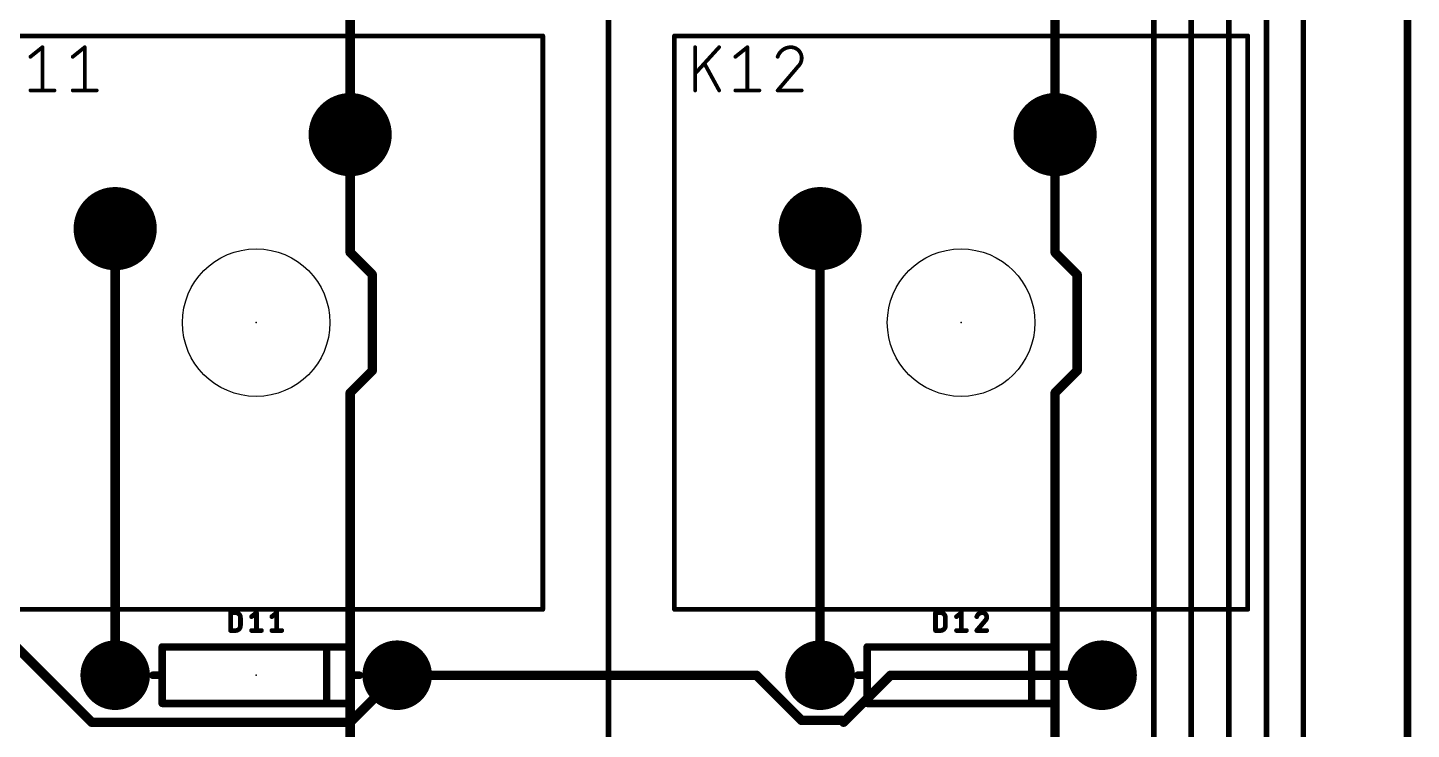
# Model space of a CAD drawing. Extents: x -5 to 151, y -26 to 100.
# Drawn here: x 82.09 to 119.48, y 46.8 to 65.75 of the extents above; entities that cross this region are included whole.
import ezdxf

# ---------------------------------------------------------------- set-up
doc = ezdxf.new("R2010")
doc.units = 0
for name, color, linetype in [('1', 12, 'CONTINUOUS'), ('16', 132, 'CONTINUOUS'), ('17', 110, 'CONTINUOUS'), ('20', 31, 'CONTINUOUS'), ('21', 253, 'CONTINUOUS'), ('23', 53, 'CONTINUOUS'), ('25', 253, 'CONTINUOUS'), ('51', 253, 'CONTINUOUS')]:
    doc.layers.add(name, color=color, linetype=linetype)

# ---------------------------------------------------------------- blocks, each defined once
blk = doc.blocks.new('ROUNDP')
at = {"const_width": 0.5}
blk.add_lwpolyline([(0, -0.25, 1), (0, 0.25, 1), (0, -0.25)], format="xyb", dxfattribs=at)

msp = doc.modelspace()

# ---------------------------------------------------------------- linework, layer by layer
at = {"layer": '1'}
for points, const_width in [([(119.38, 4.445), (119.38, 94.615)], 0.1524), ([(97.79, 42.545), (97.79, 85.09)], 0.1524), ([(90.805, 74.9387), (90.805, 62.865)], 0.254), ([(109.855, 74.9387), (109.855, 62.865)], 0.254), ([(90.805, 62.865), (90.805, 59.6813)], 0.254), ([(109.855, 62.865), (109.855, 59.6813)], 0.254), ([(90.805, 59.6813), (91.4019, 59.0844)], 0.254), ([(109.855, 59.6813), (110.4519, 59.0844)], 0.254), ([(91.4019, 59.0844), (91.4019, 56.4856)], 0.254), ([(110.4519, 59.0844), (110.4519, 56.4856)], 0.254), ([(91.4019, 56.4856), (90.805, 55.8888)], 0.254), ([(110.4519, 56.4856), (109.855, 55.8888)], 0.254), ([(90.805, 55.8888), (90.805, 43.815)], 0.254), ([(109.855, 55.8888), (109.855, 43.815)], 0.254)]:
    msp.add_lwpolyline(points, dxfattribs=dict(at, const_width=const_width))
at = {"layer": '1', "const_width": 0.127}
for points in [[(90.8685, 62.865, 1), (90.7415, 62.865)], [(90.7415, 62.865, 1), (90.8685, 62.865)], [(109.9185, 62.865, 1), (109.7915, 62.865)], [(109.7915, 62.865, 1), (109.9185, 62.865)], [(90.8499, 59.7262, 1), (90.7601, 59.6363)], [(90.7415, 59.6813, 1), (90.8685, 59.6813)], [(109.8999, 59.7262, 1), (109.8101, 59.6363)], [(109.7915, 59.6813, 1), (109.9185, 59.6813)], [(91.4654, 59.0844, 1), (91.3384, 59.0844)], [(91.357, 59.0394, 1), (91.4468, 59.1293)], [(110.5154, 59.0844, 1), (110.3884, 59.0844)], [(110.407, 59.0394, 1), (110.4968, 59.1293)], [(91.3384, 56.4856, 1), (91.4654, 56.4856)], [(91.4468, 56.4407, 1), (91.357, 56.5306)], [(110.3884, 56.4856, 1), (110.5154, 56.4856)], [(110.4968, 56.4407, 1), (110.407, 56.5306)], [(90.8685, 55.8888, 1), (90.7415, 55.8888)], [(90.7601, 55.9337, 1), (90.8499, 55.8438)], [(109.9185, 55.8888, 1), (109.7915, 55.8888)], [(109.8101, 55.9337, 1), (109.8999, 55.8438)]]:
    msp.add_lwpolyline(points, format="xyb", dxfattribs=at)
at = {"layer": '16'}
for points, const_width in [([(119.38, 4.445), (119.38, 94.615)], 0.1524), ([(112.522, 23.114), (112.522, 79.883)], 0.1524), ([(113.5304, 23.1216), (113.5304, 79.8754)], 0.1524), ([(114.554, 74.041), (114.554, 23.114)], 0.1524), ([(115.57, 23.114), (115.57, 74.295)], 0.1524), ([(116.5634, 74.2724), (116.5634, 46.355)], 0.1524), ([(84.455, 60.325), (84.455, 48.26)], 0.254), ([(103.505, 60.325), (103.505, 48.26)], 0.254), ([(80.01, 50.8), (83.82, 46.99)], 0.254), ([(90.805, 46.99), (92.075, 48.26)], 0.254), ([(92.075, 48.26), (101.7808, 48.26)], 0.254), ([(101.7808, 48.26), (103, 47.0408)], 0.254), ([(104.14, 46.99), (105.41, 48.26)], 0.254), ([(105.41, 48.26), (111.125, 48.26)], 0.254), ([(83.82, 46.99), (90.805, 46.99)], 0.254), ([(103, 47.0408), (104.0892, 47.0408)], 0.254), ([(104.0892, 47.0408), (104.14, 46.99)], 0.254)]:
    msp.add_lwpolyline(points, dxfattribs=dict(at, const_width=const_width))
at = {"layer": '16', "const_width": 0.127}
for points in [[(84.5185, 60.325, 1), (84.3915, 60.325)], [(103.5685, 60.325, 1), (103.4415, 60.325)], [(84.3915, 48.26, 1), (84.5185, 48.26)], [(92.075, 48.3235, 1), (92.075, 48.1965)], [(92.1199, 48.2151, 1), (92.0301, 48.3049)], [(101.8257, 48.3049, 1), (101.7359, 48.2151)], [(101.7808, 48.1965, 1), (101.7808, 48.3235)], [(103.4415, 48.26, 1), (103.5685, 48.26)], [(105.41, 48.3235, 1), (105.41, 48.1965)], [(105.4549, 48.2151, 1), (105.3651, 48.3049)], [(111.125, 48.1965, 1), (111.125, 48.3235)], [(83.82, 47.0535, 1), (83.82, 46.9265)], [(90.805, 46.9265, 1), (90.805, 47.0535)], [(103, 47.1043, 1), (103, 46.9773)], [(102.9551, 46.9959, 1), (103.0449, 47.0857)], [(104.1341, 47.0857, 1), (104.0443, 46.9959)], [(104.0892, 46.9773, 1), (104.0892, 47.1043)], [(83.7751, 46.9451, 1), (83.8649, 47.0349)], [(90.7601, 47.0349, 1), (90.8499, 46.9451)], [(104.0951, 47.0349, 1), (104.1849, 46.9451)], [(104.0951, 46.9451, 1), (104.1849, 47.0349)]]:
    msp.add_lwpolyline(points, format="xyb", dxfattribs=at)
at = {"layer": '20'}
for centre in [(88.265, 57.785), (107.315, 57.785)]:
    msp.add_circle(centre, 1.9939, dxfattribs=at)
at = {"layer": '21', "const_width": 0.2032}
for points in [[(119.38, 4.445), (119.38, 94.615)], [(85.725, 49.022), (90.805, 49.022)], [(85.725, 48.26), (85.725, 49.022)], [(90.17, 48.895), (90.17, 47.625)], [(90.805, 49.022), (90.805, 48.26)], [(104.775, 49.022), (109.855, 49.022)], [(104.775, 48.26), (104.775, 49.022)], [(109.22, 48.895), (109.22, 47.625)], [(109.855, 49.022), (109.855, 48.26)], [(85.725, 48.26), (85.471, 48.26)], [(85.725, 47.498), (85.725, 48.26)], [(90.805, 48.26), (90.805, 47.498)], [(90.805, 48.26), (91.059, 48.26)], [(104.775, 48.26), (104.521, 48.26)], [(104.775, 47.498), (104.775, 48.26)], [(109.855, 48.26), (109.855, 47.498)], [(109.855, 48.26), (110.109, 48.26)], [(90.805, 47.498), (85.725, 47.498)], [(109.855, 47.498), (104.775, 47.498)]]:
    msp.add_lwpolyline(points, dxfattribs=at)
at = {"layer": '21', "const_width": 0.1016}
for points in [[(85.725, 49.0728, 1), (85.725, 48.9712)], [(85.7758, 49.022, 1), (85.6742, 49.022)], [(90.2208, 48.895, 1), (90.1192, 48.895)], [(90.8558, 49.022, 1), (90.7542, 49.022)], [(90.805, 48.9712, 1), (90.805, 49.0728)], [(104.775, 49.0728, 1), (104.775, 48.9712)], [(104.8258, 49.022, 1), (104.7242, 49.022)], [(109.2708, 48.895, 1), (109.1692, 48.895)], [(109.9058, 49.022, 1), (109.8042, 49.022)], [(109.855, 48.9712, 1), (109.855, 49.0728)], [(85.471, 48.3108, 1), (85.471, 48.2092)], [(85.7758, 48.26, 1), (85.6742, 48.26)], [(85.6742, 48.26, 1), (85.7758, 48.26)], [(85.725, 48.2092, 1), (85.725, 48.3108)], [(90.8558, 48.26, 1), (90.7542, 48.26)], [(90.805, 48.3108, 1), (90.805, 48.2092)], [(90.7542, 48.26, 1), (90.8558, 48.26)], [(91.059, 48.2092, 1), (91.059, 48.3108)], [(104.521, 48.3108, 1), (104.521, 48.2092)], [(104.8258, 48.26, 1), (104.7242, 48.26)], [(104.7242, 48.26, 1), (104.8258, 48.26)], [(104.775, 48.2092, 1), (104.775, 48.3108)], [(109.9058, 48.26, 1), (109.8042, 48.26)], [(109.855, 48.3108, 1), (109.855, 48.2092)], [(109.8042, 48.26, 1), (109.9058, 48.26)], [(110.109, 48.2092, 1), (110.109, 48.3108)], [(85.725, 47.5488, 1), (85.725, 47.4472)], [(85.6742, 47.498, 1), (85.7758, 47.498)], [(90.1192, 47.625, 1), (90.2208, 47.625)], [(90.7542, 47.498, 1), (90.8558, 47.498)], [(90.805, 47.4472, 1), (90.805, 47.5488)], [(104.775, 47.5488, 1), (104.775, 47.4472)], [(104.7242, 47.498, 1), (104.8258, 47.498)], [(109.1692, 47.625, 1), (109.2708, 47.625)], [(109.8042, 47.498, 1), (109.9058, 47.498)], [(109.855, 47.4472, 1), (109.855, 47.5488)]]:
    msp.add_lwpolyline(points, format="xyb", dxfattribs=at)
at = {"layer": '23'}
for p in [(88.265, 57.785), (107.315, 57.785), (88.265, 48.26), (107.315, 48.26)]:
    msp.add_point(p, dxfattribs=at)
at = {"layer": '25'}
for points, const_width in [([(82.1648, 64.9676), (82.4893, 65.2272)], 0.1016), ([(82.4893, 65.2272), (82.4893, 64.0588)], 0.1016), ([(83.3078, 64.9676), (83.6323, 65.2272)], 0.1016), ([(83.6323, 65.2272), (83.6323, 64.0588)], 0.1016), ([(100.1268, 64.0588), (100.1268, 65.2272)], 0.1016), ([(100.7759, 65.2272), (100.1268, 64.5132)], 0.1016), ([(101.2148, 64.9676), (101.5393, 65.2272)], 0.1016), ([(101.5393, 65.2272), (101.5393, 64.0588)], 0.1016), ([(100.7759, 64.0588), (100.3864, 64.7728)], 0.1016), ([(102.9095, 64.7079), (102.3578, 64.0588)], 0.1016), ([(82.1648, 64.0588), (82.8139, 64.0588)], 0.1016), ([(83.3078, 64.0588), (83.9569, 64.0588)], 0.1016), ([(101.2148, 64.0588), (101.8639, 64.0588)], 0.1016), ([(102.3578, 64.0588), (103.0069, 64.0588)], 0.1016), ([(87.5732, 49.4665), (87.5732, 49.9491)], 0.127), ([(87.5732, 49.9491), (87.7072, 49.9491)], 0.127), ([(87.8413, 49.815), (87.8413, 49.6006)], 0.127), ([(88.1401, 49.8419), (88.2741, 49.9491)], 0.127), ([(88.2741, 49.9491), (88.2741, 49.4665)], 0.127), ([(88.6887, 49.8419), (88.8228, 49.9491)], 0.127), ([(88.8228, 49.9491), (88.8228, 49.4665)], 0.127), ([(106.6232, 49.4665), (106.6232, 49.9491)], 0.127), ([(106.6232, 49.9491), (106.7572, 49.9491)], 0.127), ([(106.8913, 49.815), (106.8913, 49.6006)], 0.127), ([(107.1901, 49.8419), (107.3241, 49.9491)], 0.127), ([(107.3241, 49.9491), (107.3241, 49.4665)], 0.127), ([(107.9666, 49.7346), (107.7387, 49.4665)], 0.127), ([(87.7072, 49.4665), (87.5732, 49.4665)], 0.127), ([(88.1401, 49.4665), (88.4082, 49.4665)], 0.127), ([(88.6887, 49.4665), (88.9568, 49.4665)], 0.127), ([(106.7572, 49.4665), (106.6232, 49.4665)], 0.127), ([(107.1901, 49.4665), (107.4582, 49.4665)], 0.127), ([(107.7387, 49.4665), (108.0068, 49.4665)], 0.127)]:
    msp.add_lwpolyline(points, dxfattribs=dict(at, const_width=const_width))
for points, const_width in [([(82.5147, 65.2272, 1), (82.4639, 65.2272)], 0.0508), ([(82.5052, 65.2074, 1), (82.4734, 65.247)], 0.0508), ([(83.6577, 65.2272, 1), (83.6069, 65.2272)], 0.0508), ([(83.6482, 65.2074, 1), (83.6164, 65.247)], 0.0508), ([(100.1522, 65.2272, 1), (100.1014, 65.2272)], 0.0508), ([(100.7947, 65.2101, 1), (100.7571, 65.2443)], 0.0508), ([(101.5647, 65.2272, 1), (101.5139, 65.2272)], 0.0508), ([(101.5552, 65.2074, 1), (101.5234, 65.247)], 0.0508), ([(102.7148, 65.2272, 0.3252), (102.3578, 64.9676)], 0.1016), ([(103.0069, 64.9351, 0.4142), (102.7148, 65.2272)], 0.1016), ([(102.7148, 65.2526, 1), (102.7148, 65.2018)], 0.0508), ([(102.7148, 65.2018, 1), (102.7148, 65.2526)], 0.0508), ([(82.1489, 64.9874, 1), (82.1806, 64.9477)], 0.0508), ([(83.2919, 64.9874, 1), (83.3236, 64.9477)], 0.0508), ([(100.4087, 64.785, 1), (100.3641, 64.7607)], 0.0508), ([(101.1989, 64.9874, 1), (101.2306, 64.9477)], 0.0508), ([(102.3336, 64.9754, 1), (102.3819, 64.9597)], 0.0508), ([(102.9095, 64.7079, 0.2053), (103.0069, 64.9351)], 0.1016), ([(102.892, 64.7263, 1), (102.927, 64.6895)], 0.0508), ([(102.9289, 64.6915, 1), (102.8901, 64.7244)], 0.0508), ([(103.0323, 64.9351, 1), (102.9815, 64.9351)], 0.0508), ([(102.9815, 64.9351, 1), (103.0323, 64.9351)], 0.0508), ([(100.108, 64.5303, 1), (100.1456, 64.4961)], 0.0508), ([(82.1648, 64.0842, 1), (82.1648, 64.0334)], 0.0508), ([(82.4639, 64.0588, 1), (82.5147, 64.0588)], 0.0508), ([(82.8139, 64.0334, 1), (82.8139, 64.0842)], 0.0508), ([(83.3078, 64.0842, 1), (83.3078, 64.0334)], 0.0508), ([(83.6069, 64.0588, 1), (83.6577, 64.0588)], 0.0508), ([(83.9569, 64.0334, 1), (83.9569, 64.0842)], 0.0508), ([(100.1014, 64.0588, 1), (100.1522, 64.0588)], 0.0508), ([(100.7536, 64.0466, 1), (100.7982, 64.071)], 0.0508), ([(101.2148, 64.0842, 1), (101.2148, 64.0334)], 0.0508), ([(101.5139, 64.0588, 1), (101.5647, 64.0588)], 0.0508), ([(101.8639, 64.0334, 1), (101.8639, 64.0842)], 0.0508), ([(102.3384, 64.0753, 1), (102.3771, 64.0423)], 0.0508), ([(102.3578, 64.0842, 1), (102.3578, 64.0334)], 0.0508), ([(103.0069, 64.0334, 1), (103.0069, 64.0842)], 0.0508), ([(87.5732, 49.9809, 1), (87.5732, 49.9173)], 0.0635), ([(87.6049, 49.9491, 1), (87.5414, 49.9491)], 0.0635), ([(87.7072, 49.9809, 1), (87.7072, 49.9173)], 0.0635), ([(87.8413, 49.815, 0.4142), (87.7072, 49.9491)], 0.127), ([(87.7072, 49.9173, 1), (87.7072, 49.9809)], 0.0635), ([(87.873, 49.815, 1), (87.8095, 49.815)], 0.0635), ([(87.8095, 49.815, 1), (87.873, 49.815)], 0.0635), ([(88.1203, 49.8666, 1), (88.1599, 49.8171)], 0.0635), ([(88.3059, 49.9491, 1), (88.2424, 49.9491)], 0.0635), ([(88.294, 49.9243, 1), (88.2543, 49.9739)], 0.0635), ([(88.6689, 49.8666, 1), (88.7086, 49.8171)], 0.0635), ([(88.8545, 49.9491, 1), (88.791, 49.9491)], 0.0635), ([(88.8426, 49.9243, 1), (88.8029, 49.9739)], 0.0635), ([(106.6232, 49.9809, 1), (106.6232, 49.9173)], 0.0635), ([(106.6549, 49.9491, 1), (106.5914, 49.9491)], 0.0635), ([(106.7572, 49.9809, 1), (106.7572, 49.9173)], 0.0635), ([(106.8913, 49.815, 0.4142), (106.7572, 49.9491)], 0.127), ([(106.7572, 49.9173, 1), (106.7572, 49.9809)], 0.0635), ([(106.923, 49.815, 1), (106.8595, 49.815)], 0.0635), ([(106.8595, 49.815, 1), (106.923, 49.815)], 0.0635), ([(107.1703, 49.8666, 1), (107.2099, 49.8171)], 0.0635), ([(107.3559, 49.9491, 1), (107.2924, 49.9491)], 0.0635), ([(107.344, 49.9243, 1), (107.3043, 49.9739)], 0.0635), ([(107.8862, 49.9491, 0.3252), (107.7387, 49.8419)], 0.127), ([(107.7085, 49.8516, 1), (107.7689, 49.8321)], 0.0635), ([(108.0068, 49.8284, 0.4142), (107.8862, 49.9491)], 0.127), ([(107.8862, 49.9808, 1), (107.8862, 49.9173)], 0.0635), ([(107.8862, 49.9174, 1), (107.8862, 49.9808)], 0.0635), ([(107.9666, 49.7346, 0.2053), (108.0068, 49.8284)], 0.127), ([(107.9447, 49.7576, 1), (107.9885, 49.7116)], 0.0635), ([(107.9908, 49.714, 1), (107.9424, 49.7552)], 0.0635), ([(108.0386, 49.8284, 1), (107.9751, 49.8284)], 0.0635), ([(107.9751, 49.8284, 1), (108.0386, 49.8284)], 0.0635), ([(87.5414, 49.4665, 1), (87.6049, 49.4665)], 0.0635), ([(87.5732, 49.4983, 1), (87.5732, 49.4348)], 0.0635), ([(87.7072, 49.4665, 0.4142), (87.8413, 49.6006)], 0.127), ([(87.7072, 49.4982, 1), (87.7072, 49.4348)], 0.0635), ([(87.7072, 49.4348, 1), (87.7072, 49.4983)], 0.0635), ([(87.873, 49.6006, 1), (87.8095, 49.6006)], 0.0635), ([(87.8095, 49.6006, 1), (87.873, 49.6006)], 0.0635), ([(88.1401, 49.4983, 1), (88.1401, 49.4348)], 0.0635), ([(88.2424, 49.4665, 1), (88.3059, 49.4665)], 0.0635), ([(88.4082, 49.4348, 1), (88.4082, 49.4983)], 0.0635), ([(88.6887, 49.4983, 1), (88.6887, 49.4348)], 0.0635), ([(88.791, 49.4665, 1), (88.8545, 49.4665)], 0.0635), ([(88.9568, 49.4348, 1), (88.9568, 49.4983)], 0.0635), ([(106.5914, 49.4665, 1), (106.6549, 49.4665)], 0.0635), ([(106.6232, 49.4983, 1), (106.6232, 49.4348)], 0.0635), ([(106.7572, 49.4665, 0.4142), (106.8913, 49.6006)], 0.127), ([(106.7572, 49.4982, 1), (106.7572, 49.4348)], 0.0635), ([(106.7572, 49.4348, 1), (106.7572, 49.4983)], 0.0635), ([(106.923, 49.6006, 1), (106.8595, 49.6006)], 0.0635), ([(106.8595, 49.6006, 1), (106.923, 49.6006)], 0.0635), ([(107.1901, 49.4983, 1), (107.1901, 49.4348)], 0.0635), ([(107.2924, 49.4665, 1), (107.3559, 49.4665)], 0.0635), ([(107.4582, 49.4348, 1), (107.4582, 49.4983)], 0.0635), ([(107.7387, 49.4983, 1), (107.7387, 49.4348)], 0.0635), ([(107.7145, 49.4871, 1), (107.7629, 49.4459)], 0.0635), ([(108.0068, 49.4348, 1), (108.0068, 49.4983)], 0.0635)]:
    msp.add_lwpolyline(points, format="xyb", dxfattribs=dict(at, const_width=const_width))
at = {"layer": '51', "const_width": 0.127}
for points in [[(80.518, 65.532), (96.012, 65.532)], [(96.012, 65.532), (96.012, 50.038)], [(99.568, 50.038), (99.568, 65.532)], [(99.568, 65.532), (115.062, 65.532)], [(115.062, 65.532), (115.062, 50.038)], [(96.012, 50.038), (80.518, 50.038)], [(115.062, 50.038), (99.568, 50.038)]]:
    msp.add_lwpolyline(points, dxfattribs=at)
at = {"layer": '51', "const_width": 0.0635}
for points in [[(96.0438, 65.532, 1), (95.9802, 65.532)], [(96.012, 65.5002, 1), (96.012, 65.5637)], [(99.5998, 65.532, 1), (99.5362, 65.532)], [(99.568, 65.5637, 1), (99.568, 65.5002)], [(115.0938, 65.532, 1), (115.0303, 65.532)], [(115.062, 65.5002, 1), (115.062, 65.5637)], [(95.9802, 50.038, 1), (96.0438, 50.038)], [(96.012, 50.0063, 1), (96.012, 50.0698)], [(99.5362, 50.038, 1), (99.5998, 50.038)], [(99.568, 50.0698, 1), (99.568, 50.0063)], [(115.0303, 50.038, 1), (115.0938, 50.038)], [(115.062, 50.0063, 1), (115.062, 50.0698)]]:
    msp.add_lwpolyline(points, format="xyb", dxfattribs=at)

# ---------------------------------------------------------------- block references
at = {"layer": '17'}
for p, xscale, yscale in [((90.805, 62.865), 2.2479, 2.2479), ((90.805, 62.865), 2.2479, 2.2479), ((109.855, 62.865), 2.2479, 2.2479), ((109.855, 62.865), 2.2479, 2.2479), ((84.455, 60.325), 2.2479, 2.2479), ((84.455, 60.325), 2.2479, 2.2479), ((103.505, 60.325), 2.2479, 2.2479), ((103.505, 60.325), 2.2479, 2.2479), ((84.455, 48.26), 1.8796, 1.8796), ((84.455, 48.26), 1.8796, 1.8796), ((92.075, 48.26), 1.8796, 1.8796), ((92.075, 48.26), 1.8796, 1.8796), ((103.505, 48.26), 1.8796, 1.8796), ((103.505, 48.26), 1.8796, 1.8796), ((111.125, 48.26), 1.8796, 1.8796), ((111.125, 48.26), 1.8796, 1.8796)]:
    msp.add_blockref('ROUNDP', p, dxfattribs=dict(at, xscale=xscale, yscale=yscale))

doc.saveas('drawing.dxf')
